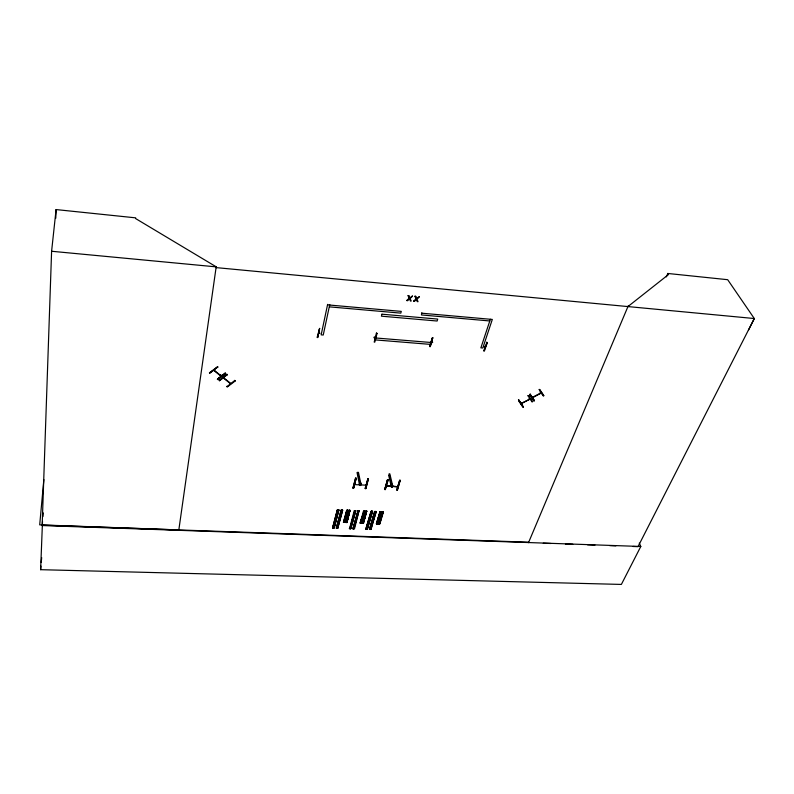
<?xml version="1.0" encoding="UTF-8"?>
<svg xmlns="http://www.w3.org/2000/svg" width="794" height="794" viewBox="0 0 794 794"><rect width="100%" height="100%" fill="white"/><g stroke="black" fill="none" stroke-linecap="round" stroke-linejoin="round"><path stroke-width="1.19" d="M639.289 543.096L640.798 546.48L621.374 584.424L40.623 569.685L42.499 521.469M216.186 267.618L216.296 266.873L135.655 218.578L135.655 217.844L56.086 209.576L51.6 251.261L42.171 525.142L528.695 542.203M55.779 218.231L56.086 209.576M521.827 402.985L522.025 402.727M40.623 569.685L40.931 566.062M41.248 562.43L41.675 557.596M530.104 399.005L521.211 403.689M42.936 516.576L43.263 512.904M533.111 396.504L533.29 397.318M43.859 479.576L39.7 524.864L178.829 529.935L216.176 266.863L51.6 251.261M216.176 266.863L216.077 267.608L754.3 318.533L748.464 330.165M533.905 400.91L529.856 394.668L533.905 400.92L534.263 400.305M534.302 400.642L530.144 394.181M523.196 406.647C509.014 385.279 532.695 421.981 518.939 400.146M214.737 370.679L213.705 370.441L214.003 369.528M518.581 400.752L522.71 406.905M220.484 375.84L220.831 374.887M221.476 376.138L214.052 370.173M224.305 378.281L223.283 377.884L223.977 378.49M230.955 383.621L223.64 377.736M327.634 304.36L321.153 334.86L323.237 335.028L329.758 304.549M317.699 337.519L319.595 328.597L317.699 337.519L317.104 337.47L319.625 328.339M318.841 332.974L319.803 333.063M338.313 509.986L333.52 528.05L338.224 509.986L338.929 509.996L337.301 509.937L332.636 528.01L333.282 528L338.026 509.956L333.172 528.02M332.855 527.861L337.916 509.966M332.944 527.861L337.678 509.817M338.581 509.847L334.175 528.04L332.557 527.98L337.321 509.946M338.82 510.006L334.056 528.05L338.929 509.996M375.393 337.599L374.351 337.916M374.361 337.867L374.311 336.805M377.071 333.411L374.778 342.135L374.202 342.085L376.416 333.043M341.748 510.125L336.894 528.179L341.748 510.125L341.023 510.105L336.358 528.149M341.321 509.976L336.269 528.149L336.934 528.169M341.956 510.155L337.202 528.199L341.956 510.155L342.651 510.165L337.738 528.199L342.651 510.165M337.46 528.03L342.214 510.016M343.623 522.313L346.859 510.165L349.936 510.304L346.918 522.551L349.985 510.393M353.002 487.695L355.583 478.117L356.119 478.147L353.608 488.102L353.072 488.072L353.608 488.102L356.159 478.504L355.583 478.117L353.072 488.072M343.862 522.422L347.097 510.373M356.089 478.167L353.568 488.072M347.454 510.195L344.189 522.343L343.395 522.402L346.67 510.344L347.454 510.195L344.457 522.452L347.722 510.383M346.928 522.541L349.807 510.482L345.856 522.502L349.132 510.453L349.936 510.304L346.7 522.452M346.045 522.422L349.33 510.284M346.263 522.531L349.38 510.373M359.464 484.241L359.841 482.851M359.613 485.422L360.029 483.933L360.962 483.983L360.545 485.471L359.613 485.422L357.042 472.48M360.317 484.33L359.384 484.29L359.791 482.802L360.724 482.841L360.496 485.412L360.645 482.891M349.618 528.496L354.223 510.661L354.918 510.671L349.896 528.665L354.918 510.671M350.501 528.526L355.117 510.701L355.811 510.701L350.779 528.695L355.811 510.701M350.243 528.665L355.117 510.701M350.412 528.526L355.474 510.562M353.886 528.814L359.087 510.592L354.491 528.814L352.893 528.764L357.896 510.81L358.908 510.87M353.002 528.784L358.223 510.681L353.588 528.794M353.181 528.635L358.273 510.691M353.499 528.794L358.501 510.85M365.3 488.638L367.89 478.722L368.416 478.742L365.826 488.667L365.22 488.26L367.92 478.742M365.796 488.638L368.416 478.742M360.079 523.057L363.553 511.058L366.729 511.008L363.563 523.206L360.158 523.067M360.486 523.077L364.277 510.899L361.131 523.107L364.515 511.108M364.327 510.989L360.714 523.097M421.783 312.687L421.455 314.95L489.799 320.965M362.59 523.177L366.014 511.167L366.58 511.197L363.156 523.206L366.729 511.008L363.126 523.196M362.918 523.186L366.153 511.068L362.511 523.157M365.796 529.241L370.987 511.366L372.565 511.405L372.148 511.138L371.245 511.227L365.796 529.241L367.374 529.29L372.565 511.405M371.334 511.227L366.163 529.122L367.374 529.29M366.391 529.27L371.681 511.376M371.85 511.386L366.669 529.27L371.969 511.405M366.947 529.151L372.128 511.267L367.036 529.151M367.275 529.3L372.455 511.425M374.699 511.544L369.488 529.419L374.659 511.534L376.227 511.574L370.997 529.439L370.361 529.449L376.227 511.574M370.103 529.419L375.344 511.534L370.123 529.409L369.418 529.39M370.292 529.419L375.8 511.425M370.887 529.449L375.89 511.435M387.532 479.675L384.822 489.541L385.348 489.57L388.147 480.072L387.532 479.675L388.147 480.072M384.822 489.541L387.571 479.695L384.772 489.193L385.348 489.57M385.229 489.213L388.058 479.695M379.919 511.882L376.406 523.841L377.408 523.871L380.961 511.902L379.899 511.862L383.403 512.021L379.82 523.971L376.356 523.822L380.098 511.703L376.763 523.841M377.13 523.762L380.951 511.912M380.892 511.912L376.942 523.841L380.534 511.912M378.778 523.931L382.529 511.812L383.135 511.912L379.601 523.871L378.778 523.931L382.519 511.892M382.946 512.011L379.552 523.782M389.844 473.869L392.603 485.521L392.186 486.901L392.415 484.35L391.502 484.31L391.055 485.779L391.978 485.829L392.246 486.96L391.323 486.911L388.653 475.209M391.134 485.739L391.551 484.36M391.323 486.911L391.77 485.432L389.06 473.839M392.246 486.96L392.683 485.481L391.77 485.432M429.683 346.551L432.313 337.966L429.683 346.521L430.249 346.601L432.73 337.708L430.249 346.601M431.628 342.154L432.522 342.234M396.871 490.097L399.65 480.261L400.176 480.291L397.387 490.126L396.782 489.719L399.69 480.291M397.357 490.097L400.176 480.291M490.355 319.267L480.876 347.851L482.802 348.01L492.32 319.436L421.942 313.213M529.995 399.094L521.162 403.421M484.489 346.422L484.171 346.829L485.352 346.591M483.903 350.849L487.278 342.532L484.419 350.978L483.874 350.928L486.821 342.472M220.335 375.215L221.198 376.346M528.506 542.679L628.213 305.918M666.345 276.878L667.833 273.473L727.681 279.696L754.3 318.533L638.098 546.51M227.322 374.659L219.402 380.644M217.745 367.066L209.477 372.892L209.864 373.249L217.735 366.798M408.811 295.557L409.773 297.968L412.414 295.894M406.746 300.311L407.699 300.737L409.446 298.623M415.679 296.192L416.642 298.604L419.282 296.529M413.595 300.936L414.557 301.363L416.304 299.249M406.846 300.668L409.118 298.068M409.555 298.971L410.389 300.986L411.193 301.055L410.091 298.524L412.523 296.241M413.704 301.293L415.987 298.693M416.413 299.596L417.237 301.611L418.041 301.68L416.959 299.159L419.391 296.877M352.893 528.764L353.796 528.814M349.241 528.615L349.956 528.635M350.124 528.645L350.839 528.665M366.61 511.197L363.295 523.097M345.856 522.502L346.462 522.541M337.132 528.169L337.827 528.199M627.935 306.573L668.498 274.545L667.833 273.473M209.447 372.912L217.407 366.818L217.814 367.185M225.724 373.567L225.307 373.23L217.427 379.195L225.714 373.517L217.794 379.582L217.377 379.244L225.278 372.862M227.392 374.778L226.975 374.44L219.055 380.445L219.462 380.773L227.312 374.391M532.466 397.337L541.23 392.762M375.165 337.926L374.262 337.817M484.36 346.502L485.253 346.581M485.114 346.899L484.35 346.849M527.98 395.799L528.476 395.521L532.556 401.724L532.069 401.982L528.01 395.68M529.836 394.727L530.194 394.112M543.245 395.62L539.315 389.616L543.811 395.71L543.314 395.968L539.136 389.388M532.675 397.645L541.28 393.02M374.907 511.396L369.786 529.27M364.118 511.088L360.268 522.978L361.141 523.097M539.761 389.447L543.781 395.68M431.817 342.164L432.67 342.224M42.142 525.539L640.798 546.48M543.265 543.215L550.649 543.483M565.417 544.019L572.802 544.287M587.57 544.823L594.944 545.091M609.713 545.637L615.866 545.855M633.096 546.48L638.019 546.659M377.507 520.437L380.524 520.556M344.149 520.209L347.206 520.328M360.853 520.874L363.89 520.983M377.15 521.648L380.157 521.767M343.931 521.023L346.988 521.132M360.625 521.678L363.652 521.797M376.912 522.452L379.919 522.571M343.603 522.234L346.66 522.353M345.102 516.686L348.159 516.805M361.836 517.36L364.883 517.48M378.182 518.154L381.199 518.274M344.765 517.906L347.832 518.025M361.498 518.581L364.535 518.7M377.825 519.365L380.842 519.484M344.477 518.988L347.544 519.107M361.191 519.653L364.228 519.772M346.521 511.415L349.598 511.534M363.324 512.12L366.381 512.239M379.731 512.934L382.758 513.053M386.162 486.117L397.913 486.653L386.37 486.107M365.22 488.26L365.746 488.29M396.782 489.719L397.298 489.749M367.969 479.1L368.505 479.119M399.739 480.638L400.265 480.668M374.341 337.51L375.284 337.589M432.522 342.581L431.509 342.542M319.734 333.371L318.86 333.391M327.753 304.886L401.278 311.387L400.801 313.134L329.48 306.861M487.298 342.551L486.613 342.164M432.283 338.006L432.849 338.055M377.09 333.45L376.495 333.073M407.997 295.487L408.91 295.914M414.875 296.122L415.788 296.539M540.377 393.496L540.059 392.841M221.01 376.257L213.775 370.391M230.607 383.76L223.402 378.043M235.183 381.07L234.736 380.366M235.143 381.001L227.282 387.015L226.836 386.321M213.765 370.431L213.646 369.676M530.233 394.41L534.402 400.662M408.106 295.834L409.228 298.415M414.984 296.47L416.096 299.04M226.915 386.638L234.796 380.445M528.794 398.866L529.112 399.531M397.705 486.662L386.132 486.117M366.084 485.174L354.551 484.608M358.441 472.301L360.883 484.022M357.657 472.261L360.496 485.412M220.672 374.887L220.722 375.532M214.162 369.528L214.211 370.173L213.923 369.468M375.81 337.986L375.304 339.911L430.209 344.368L430.775 342.472L375.81 337.986M381.944 314.196L381.428 316.181L437.127 321.024L437.712 319.069L381.944 314.196"/></g></svg>
